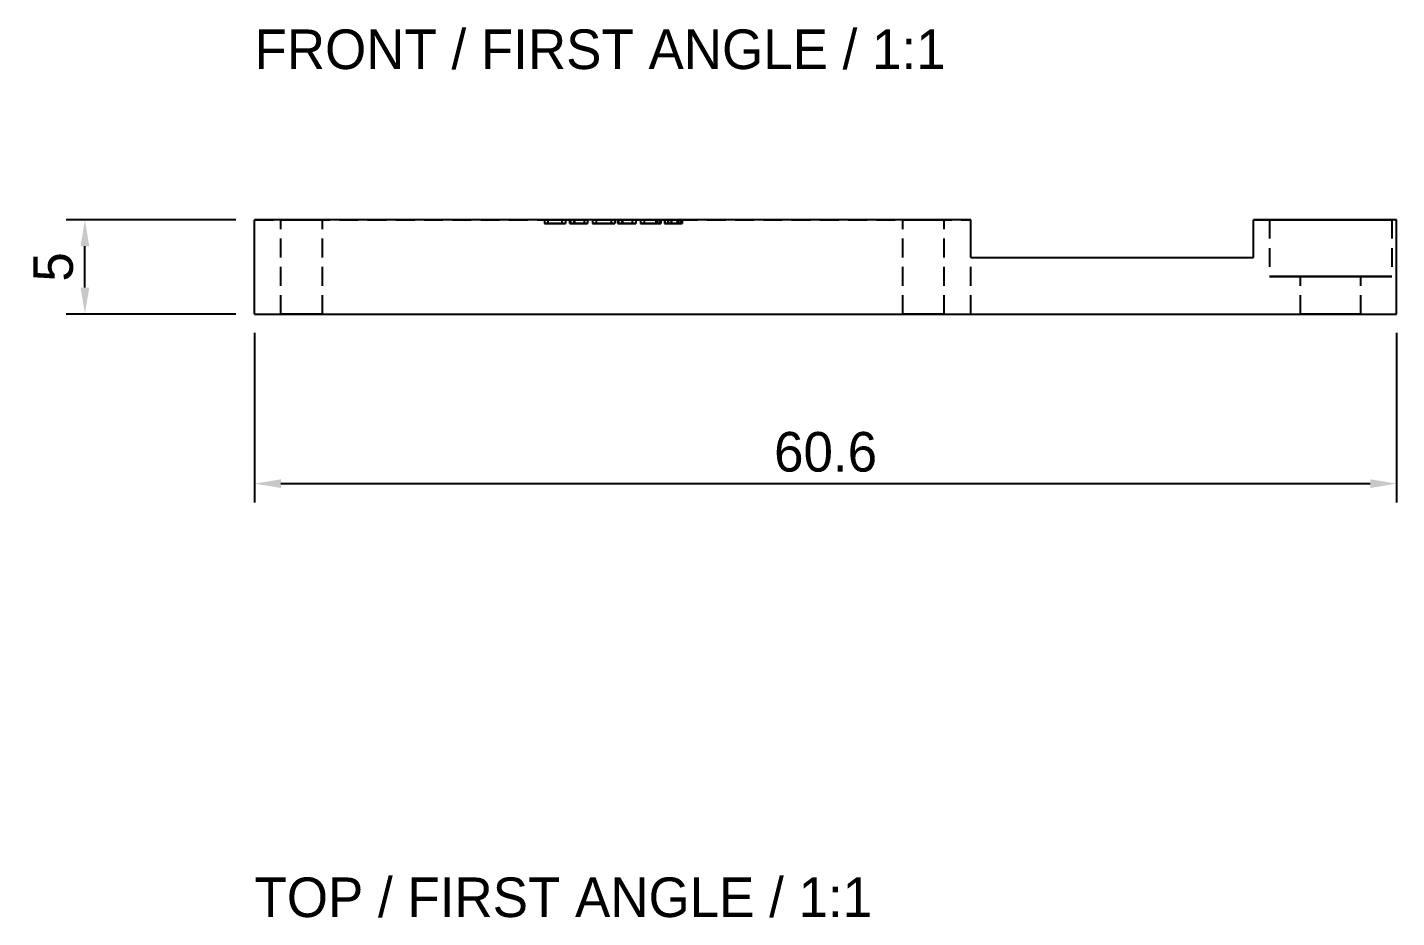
# Model space of a CAD drawing. Header units: millimetres. Extents: x -108 to 216, y -81 to 45.
# Drawn here: x -12.1 to 60.6, y -32 to 15.2 of the extents above; entities that cross this region are included whole.
import ezdxf

# ---------------------------------------------------------------- set-up
doc = ezdxf.new("R2010")
doc.units = ezdxf.units.MM
doc.linetypes.add('DASHED', pattern=[1.5, 1, -0.5])
for name, color, linetype in [('ANNOTATION', 7, 'Continuous'), ('DIMENSION', 3, 'Continuous'), ('HIDDEN', 8, 'DASHED'), ('VISIBLE', 7, 'Continuous')]:
    doc.layers.add(name, color=color, linetype=linetype)
doc.dimstyles.get("Standard").update_dxf_attribs({"dimtxt": 2.5, "dimasz": 2.5, "dimexe": 1.25, "dimexo": 0.625, "dimtad": 1, "dimcen": 2.5, "dimazin": 3, "dimtfac": 1, "dimtmove": 0, "dimatfit": 3})

msp = doc.modelspace()

# ---------------------------------------------------------------- linework, layer by layer
at = {"layer": 'HIDDEN'}
for points in [[(0, 0), (0, 5)], [(0, 5), (38, 5)], [(3.6, 5), (3.57242, 5), (3.49107, 5), (3.36001, 5), (3.18584, 5), (2.97727, 5), (2.74477, 5), (2.5, 5), (2.25523, 5), (2.02273, 5), (1.81416, 5), (1.63999, 5), (1.50893, 5), (1.42758, 5), (1.4, 5)], [(1.4, 5), (1.42758, 5), (1.50893, 5), (1.63999, 5), (1.81416, 5), (2.02273, 5), (2.25523, 5), (2.5, 5), (2.74477, 5), (2.97727, 5), (3.18584, 5), (3.36001, 5), (3.49107, 5), (3.57242, 5), (3.6, 5)], [(3.6, 5), (3.57242, 5), (3.49107, 5), (3.36001, 5), (3.18584, 5), (2.97727, 5), (2.74477, 5), (2.5, 5), (2.25523, 5), (2.02273, 5), (1.81416, 5), (1.63999, 5), (1.50893, 5), (1.42758, 5), (1.4, 5)], [(1.4, 5), (1.42758, 5), (1.50893, 5), (1.63999, 5), (1.81416, 5), (2.02273, 5), (2.25523, 5), (2.5, 5), (2.74477, 5), (2.97727, 5), (3.18584, 5), (3.36001, 5), (3.49107, 5), (3.57242, 5), (3.6, 5)], [(1.4, 0), (1.4, 5)], [(1.4, 0), (1.4, 5)], [(3.6, 0), (3.6, 5)], [(3.6, 0), (3.6, 5)], [(15.56982, 5), (15.38037, 5)], [(15.38037, 5), (15.56982, 5)], [(15.38037, 5), (15.38037, 4.8)], [(15.38037, 5), (15.38037, 4.8)], [(15.38037, 4.8), (15.56982, 4.8)], [(15.56982, 4.8), (15.38037, 4.8)], [(15.56982, 5), (16.31396, 5)], [(16.31396, 5), (15.56982, 5)], [(15.56982, 5), (15.56982, 4.8)], [(15.56982, 5), (15.56982, 4.8)], [(15.56982, 5), (15.56982, 4.8)], [(15.56982, 5), (15.56982, 4.8)], [(16.31396, 4.8), (15.56982, 4.8)], [(15.56982, 4.8), (16.31396, 4.8)], [(16.31396, 5), (16.50342, 5)], [(16.50342, 5), (16.31396, 5)], [(16.31396, 5), (16.31396, 4.8)], [(16.31396, 5), (16.31396, 4.8)], [(16.31396, 5), (16.31396, 4.8)], [(16.31396, 5), (16.31396, 4.8)], [(16.50342, 4.8), (16.31396, 4.8)], [(16.31396, 4.8), (16.50342, 4.8)], [(16.50342, 5), (16.50342, 4.8)], [(16.50342, 5), (16.50342, 4.8)], [(16.7251, 5), (16.72494, 5)], [(16.72494, 5), (16.72623, 5), (16.73011, 5), (16.73657, 5), (16.74561, 5)], [(16.72494, 4.8), (16.72494, 5)], [(16.7251, 4.8), (16.72494, 4.8)], [(16.72494, 4.8), (16.72623, 4.8), (16.73011, 4.8), (16.73657, 4.8), (16.74561, 4.8)], [(17.67139, 5), (16.7251, 5)], [(16.7251, 5), (16.7251, 4.8)], [(17.67139, 4.8), (16.7251, 4.8)], [(16.74561, 5), (16.76639, 5), (16.7926, 5), (16.82425, 5), (16.86133, 5)], [(16.74561, 4.8), (16.76639, 4.8), (16.7926, 4.8), (16.82425, 4.8), (16.86133, 4.8)], [(16.93896, 5), (16.7583, 5)], [(16.7583, 5), (16.76454, 5), (16.77399, 5), (16.78664, 5), (16.80249, 5), (16.82155, 5), (16.84381, 5), (16.86928, 5), (16.89795, 5)], [(16.7583, 5), (16.7583, 4.8)], [(16.7583, 4.8), (16.76454, 4.8), (16.77399, 4.8), (16.78664, 4.8), (16.80249, 4.8), (16.82155, 4.8), (16.84381, 4.8), (16.86928, 4.8), (16.89795, 4.8)], [(16.93896, 4.8), (16.7583, 4.8)], [(16.86133, 5), (16.88233, 5), (16.90555, 5), (16.93098, 5), (16.95862, 5), (16.98847, 5), (17.02054, 5), (17.05482, 5), (17.09131, 5)], [(16.86133, 4.8), (16.88233, 4.8), (16.90555, 4.8), (16.93098, 4.8), (16.95862, 4.8), (16.98847, 4.8), (17.02054, 4.8), (17.05482, 4.8), (17.09131, 4.8)], [(16.89795, 5), (16.92952, 5), (16.96368, 5), (17.00044, 5), (17.0398, 5), (17.08174, 5), (17.12628, 5), (17.17342, 5), (17.22314, 5)], [(16.89795, 4.8), (16.92952, 4.8), (16.96368, 4.8), (17.00044, 4.8), (17.0398, 4.8), (17.08174, 4.8), (17.12628, 4.8), (17.17342, 4.8), (17.22314, 4.8)], [(17.01611, 5), (16.99825, 5), (16.98273, 5), (16.96956, 5), (16.95874, 5), (16.95027, 5), (16.94415, 5), (16.94038, 5), (16.93896, 5)], [(16.93896, 5), (16.93896, 4.8)], [(17.01611, 4.8), (16.99825, 4.8), (16.98273, 4.8), (16.96956, 4.8), (16.95874, 4.8), (16.95027, 4.8), (16.94415, 4.8), (16.94038, 4.8), (16.93896, 4.8)], [(17.04346, 5), (17.00244, 5), (16.96924, 5)], [(16.96924, 5), (17.67139, 5)], [(16.96924, 5), (16.96924, 4.8)], [(17.04346, 4.8), (17.00244, 4.8), (16.96924, 4.8)], [(16.96924, 4.8), (17.67139, 4.8)], [(17.21924, 5), (17.15894, 5), (17.10498, 5), (17.05737, 5), (17.01611, 5)], [(17.21924, 4.8), (17.15894, 4.8), (17.10498, 4.8), (17.05737, 4.8), (17.01611, 4.8)], [(17.24658, 5), (17.2088, 5), (17.17456, 5), (17.14386, 5), (17.1167, 5), (17.09308, 5), (17.073, 5), (17.05646, 5), (17.04346, 5)], [(17.24658, 4.8), (17.2088, 4.8), (17.17456, 4.8), (17.14386, 4.8), (17.1167, 4.8), (17.09308, 4.8), (17.073, 4.8), (17.05646, 4.8), (17.04346, 4.8)], [(17.09131, 5), (17.14729, 5), (17.19855, 5), (17.24507, 5), (17.28687, 5), (17.32393, 5), (17.35626, 5), (17.38387, 5), (17.40674, 5)], [(17.09131, 4.8), (17.14729, 4.8), (17.19855, 4.8), (17.24507, 4.8), (17.28687, 4.8), (17.32393, 4.8), (17.35626, 4.8), (17.38387, 4.8), (17.40674, 4.8)], [(17.41406, 5), (17.37387, 5), (17.328, 5), (17.27646, 5), (17.21924, 5)], [(17.41406, 4.8), (17.37387, 4.8), (17.328, 4.8), (17.27646, 4.8), (17.21924, 4.8)], [(17.22314, 5), (17.27332, 5), (17.3208, 5), (17.3656, 5), (17.40771, 5), (17.44714, 5), (17.48389, 5), (17.51794, 5), (17.54932, 5)], [(17.22314, 4.8), (17.27332, 4.8), (17.3208, 4.8), (17.3656, 4.8), (17.40771, 4.8), (17.44714, 4.8), (17.48389, 4.8), (17.51794, 4.8), (17.54932, 4.8)], [(17.51758, 5), (17.49551, 5), (17.47006, 5), (17.44125, 5), (17.40906, 5), (17.3735, 5), (17.33456, 5), (17.29226, 5), (17.24658, 5)], [(17.51758, 4.8), (17.49551, 4.8), (17.47006, 4.8), (17.44125, 4.8), (17.40906, 4.8), (17.3735, 4.8), (17.33456, 4.8), (17.29226, 4.8), (17.24658, 4.8)], [(17.40674, 5), (17.42596, 5), (17.44263, 5), (17.45673, 5), (17.46826, 5), (17.47723, 5), (17.48364, 5), (17.48749, 5), (17.48877, 5)], [(17.40674, 4.8), (17.42596, 4.8), (17.44263, 4.8), (17.45673, 4.8), (17.46826, 4.8), (17.47723, 4.8), (17.48364, 4.8), (17.48749, 4.8), (17.48877, 4.8)], [(17.48877, 5), (17.4876, 5), (17.4841, 5), (17.47826, 5), (17.47009, 5), (17.45959, 5), (17.44675, 5), (17.43157, 5), (17.41406, 5)], [(17.48877, 4.8), (17.4876, 4.8), (17.4841, 4.8), (17.47826, 4.8), (17.47009, 4.8), (17.45959, 4.8), (17.44675, 4.8), (17.43157, 4.8), (17.41406, 4.8)], [(17.48877, 5), (17.48877, 4.8)], [(17.63428, 5), (17.6138, 5), (17.58752, 5), (17.55545, 5), (17.51758, 5)], [(17.63428, 4.8), (17.6138, 4.8), (17.58752, 4.8), (17.55545, 4.8), (17.51758, 4.8)], [(17.54932, 5), (17.57747, 5), (17.60187, 5), (17.62251, 5), (17.6394, 5), (17.65254, 5), (17.66193, 5), (17.66756, 5), (17.66943, 5)], [(17.54932, 4.8), (17.57747, 4.8), (17.60187, 4.8), (17.62251, 4.8), (17.6394, 4.8), (17.65254, 4.8), (17.66193, 4.8), (17.66756, 4.8), (17.66943, 4.8)], [(17.66943, 5), (17.66724, 5), (17.66064, 5), (17.64966, 5), (17.63428, 5)], [(17.66943, 4.8), (17.66724, 4.8), (17.66064, 4.8), (17.64966, 4.8), (17.63428, 4.8)], [(17.66943, 5), (17.66943, 4.8)], [(17.67139, 5), (17.67139, 4.8)], [(17.67139, 5), (17.67139, 4.8)], [(18.44775, 5), (17.93115, 5)], [(17.93115, 5), (18.42432, 5)], [(17.93115, 5), (17.93115, 4.8)], [(17.93115, 5), (17.93115, 4.8)], [(17.93115, 4.8), (18.42432, 4.8)], [(18.44775, 4.8), (17.93115, 4.8)], [(18.12061, 5), (18.12061, 4.8)], [(18.12061, 5), (18.12061, 4.8)], [(18.12061, 5), (18.42627, 5)], [(18.42139, 5), (18.12061, 5)], [(18.12061, 4.8), (18.42627, 4.8)], [(18.42139, 4.8), (18.12061, 4.8)], [(18.6665, 5), (18.64601, 5), (18.62262, 5), (18.59633, 5), (18.56714, 5), (18.53505, 5), (18.50006, 5), (18.46217, 5), (18.42139, 5)], [(18.6665, 4.8), (18.64601, 4.8), (18.62262, 4.8), (18.59633, 4.8), (18.56714, 4.8), (18.53505, 4.8), (18.50006, 4.8), (18.46217, 4.8), (18.42139, 4.8)], [(18.42432, 5), (18.46483, 5), (18.50287, 5), (18.53844, 5), (18.57153, 5), (18.60216, 5), (18.63031, 5), (18.65599, 5), (18.6792, 5)], [(18.42432, 4.8), (18.46483, 4.8), (18.50287, 4.8), (18.53844, 4.8), (18.57153, 4.8), (18.60216, 4.8), (18.63031, 4.8), (18.65599, 4.8), (18.6792, 4.8)], [(18.42627, 5), (18.49326, 5), (18.55261, 5), (18.60434, 5), (18.64844, 5)], [(18.42627, 4.8), (18.49326, 4.8), (18.55261, 4.8), (18.60434, 4.8), (18.64844, 4.8)], [(18.67773, 5), (18.62582, 5), (18.57019, 5), (18.51083, 5), (18.44775, 5)], [(18.67773, 4.8), (18.62582, 4.8), (18.57019, 4.8), (18.51083, 4.8), (18.44775, 4.8)], [(18.64844, 5), (18.68668, 5), (18.72083, 5), (18.75089, 5), (18.77686, 5)], [(18.64844, 4.8), (18.68668, 4.8), (18.72083, 4.8), (18.75089, 4.8), (18.77686, 4.8)], [(18.8457, 5), (18.80685, 5), (18.76404, 5), (18.71725, 5), (18.6665, 5)], [(18.8457, 4.8), (18.80685, 4.8), (18.76404, 4.8), (18.71725, 4.8), (18.6665, 4.8)], [(18.84863, 5), (18.8114, 5), (18.77051, 5), (18.72595, 5), (18.67773, 5)], [(18.84863, 4.8), (18.8114, 4.8), (18.77051, 4.8), (18.72595, 4.8), (18.67773, 4.8)], [(18.6792, 5), (18.73846, 5), (18.79321, 5), (18.84344, 5), (18.88916, 5)], [(18.6792, 4.8), (18.73846, 4.8), (18.79321, 4.8), (18.84344, 4.8), (18.88916, 4.8)], [(18.77686, 5), (18.80869, 5), (18.83679, 5), (18.86118, 5), (18.88184, 5)], [(18.77686, 4.8), (18.80869, 4.8), (18.83679, 4.8), (18.86118, 4.8), (18.88184, 4.8)], [(18.91943, 5), (18.91828, 5), (18.91483, 5), (18.90907, 5), (18.901, 5), (18.89063, 5), (18.87796, 5), (18.86298, 5), (18.8457, 5)], [(18.91943, 4.8), (18.91828, 4.8), (18.91483, 4.8), (18.90907, 4.8), (18.901, 4.8), (18.89063, 4.8), (18.87796, 4.8), (18.86298, 4.8), (18.8457, 4.8)], [(18.979, 5), (18.91663, 5), (18.84863, 5)], [(18.979, 4.8), (18.91663, 4.8), (18.84863, 4.8)], [(18.88184, 5), (18.89829, 5), (18.91003, 5), (18.91708, 5), (18.91943, 5)], [(18.88184, 4.8), (18.89829, 4.8), (18.91003, 4.8), (18.91708, 4.8), (18.91943, 4.8)], [(18.88916, 5), (18.94223, 5), (18.98816, 5), (19.02695, 5), (19.05859, 5)], [(18.88916, 4.8), (18.94223, 4.8), (18.98816, 4.8), (19.02695, 4.8), (19.05859, 4.8)], [(18.91943, 5), (18.91943, 4.8)], [(19.07666, 5), (19.05627, 5), (19.0332, 5), (19.00745, 5), (18.979, 5)], [(19.07666, 4.8), (19.05627, 4.8), (19.0332, 4.8), (19.00745, 4.8), (18.979, 4.8)], [(19.05859, 5), (19.08316, 5), (19.10071, 5), (19.11124, 5), (19.11475, 5)], [(19.05859, 4.8), (19.08316, 4.8), (19.10071, 4.8), (19.11124, 4.8), (19.11475, 4.8)], [(19.11475, 5), (19.11237, 5), (19.10522, 5), (19.09332, 5), (19.07666, 5)], [(19.11475, 4.8), (19.11237, 4.8), (19.10522, 4.8), (19.09332, 4.8), (19.07666, 4.8)], [(19.11475, 5), (19.11475, 4.8)], [(19.28174, 5), (19.28158, 5)], [(19.28158, 5), (19.28287, 5), (19.28675, 5), (19.29321, 5), (19.30225, 5)], [(19.28158, 4.8), (19.28158, 5)], [(19.28174, 4.8), (19.28158, 4.8)], [(19.28158, 4.8), (19.28287, 4.8), (19.28675, 4.8), (19.29321, 4.8), (19.30225, 4.8)], [(20.22803, 5), (19.28174, 5)], [(19.28174, 5), (19.28174, 4.8)], [(20.22803, 4.8), (19.28174, 4.8)], [(19.30225, 5), (19.32303, 5), (19.34924, 5), (19.38089, 5), (19.41797, 5)], [(19.30225, 4.8), (19.32303, 4.8), (19.34924, 4.8), (19.38089, 4.8), (19.41797, 4.8)], [(19.49561, 5), (19.31494, 5)], [(19.31494, 5), (19.32118, 5), (19.33063, 5), (19.34328, 5), (19.35913, 5), (19.37819, 5), (19.40045, 5), (19.42592, 5), (19.45459, 5)], [(19.31494, 5), (19.31494, 4.8)], [(19.31494, 4.8), (19.32118, 4.8), (19.33063, 4.8), (19.34328, 4.8), (19.35913, 4.8), (19.37819, 4.8), (19.40045, 4.8), (19.42592, 4.8), (19.45459, 4.8)], [(19.49561, 4.8), (19.31494, 4.8)], [(19.41797, 5), (19.43897, 5), (19.46219, 5), (19.48762, 5), (19.51526, 5), (19.54511, 5), (19.57718, 5), (19.61146, 5), (19.64795, 5)], [(19.41797, 4.8), (19.43897, 4.8), (19.46219, 4.8), (19.48762, 4.8), (19.51526, 4.8), (19.54511, 4.8), (19.57718, 4.8), (19.61146, 4.8), (19.64795, 4.8)], [(19.45459, 5), (19.48616, 5), (19.52032, 5), (19.55708, 5), (19.59644, 5), (19.63838, 5), (19.68292, 5), (19.73006, 5), (19.77979, 5)], [(19.45459, 4.8), (19.48616, 4.8), (19.52032, 4.8), (19.55708, 4.8), (19.59644, 4.8), (19.63838, 4.8), (19.68292, 4.8), (19.73006, 4.8), (19.77979, 4.8)], [(19.57275, 5), (19.55489, 5), (19.53937, 5), (19.5262, 5), (19.51538, 5), (19.50691, 5), (19.50079, 5), (19.49702, 5), (19.49561, 5)], [(19.49561, 5), (19.49561, 4.8)], [(19.57275, 4.8), (19.55489, 4.8), (19.53937, 4.8), (19.5262, 4.8), (19.51538, 4.8), (19.50691, 4.8), (19.50079, 4.8), (19.49702, 4.8), (19.49561, 4.8)], [(19.6001, 5), (19.55908, 5), (19.52588, 5)], [(19.52588, 5), (20.22803, 5)], [(19.52588, 5), (19.52588, 4.8)], [(19.6001, 4.8), (19.55908, 4.8), (19.52588, 4.8)], [(19.52588, 4.8), (20.22803, 4.8)], [(19.77588, 5), (19.71558, 5), (19.66162, 5), (19.61401, 5), (19.57275, 5)], [(19.77588, 4.8), (19.71558, 4.8), (19.66162, 4.8), (19.61401, 4.8), (19.57275, 4.8)], [(19.80322, 5), (19.76544, 5), (19.7312, 5), (19.7005, 5), (19.67334, 5), (19.64972, 5), (19.62964, 5), (19.6131, 5), (19.6001, 5)], [(19.80322, 4.8), (19.76544, 4.8), (19.7312, 4.8), (19.7005, 4.8), (19.67334, 4.8), (19.64972, 4.8), (19.62964, 4.8), (19.6131, 4.8), (19.6001, 4.8)], [(19.64795, 5), (19.70393, 5), (19.75519, 5), (19.80171, 5), (19.84351, 5), (19.88057, 5), (19.9129, 5), (19.94051, 5), (19.96338, 5)], [(19.64795, 4.8), (19.70393, 4.8), (19.75519, 4.8), (19.80171, 4.8), (19.84351, 4.8), (19.88057, 4.8), (19.9129, 4.8), (19.94051, 4.8), (19.96338, 4.8)], [(19.9707, 5), (19.93051, 5), (19.88464, 5), (19.8331, 5), (19.77588, 5)], [(19.9707, 4.8), (19.93051, 4.8), (19.88464, 4.8), (19.8331, 4.8), (19.77588, 4.8)], [(19.77979, 5), (19.82996, 5), (19.87744, 5), (19.92224, 5), (19.96436, 5), (20.00378, 5), (20.04053, 5), (20.07459, 5), (20.10596, 5)], [(19.77979, 4.8), (19.82996, 4.8), (19.87744, 4.8), (19.92224, 4.8), (19.96436, 4.8), (20.00378, 4.8), (20.04053, 4.8), (20.07459, 4.8), (20.10596, 4.8)], [(20.07422, 5), (20.05215, 5), (20.0267, 5), (19.99789, 5), (19.9657, 5), (19.93014, 5), (19.8912, 5), (19.8489, 5), (19.80322, 5)], [(20.07422, 4.8), (20.05215, 4.8), (20.0267, 4.8), (19.99789, 4.8), (19.9657, 4.8), (19.93014, 4.8), (19.8912, 4.8), (19.8489, 4.8), (19.80322, 4.8)], [(19.96338, 5), (19.98261, 5), (19.99927, 5), (20.01337, 5), (20.0249, 5), (20.03387, 5), (20.04028, 5), (20.04413, 5), (20.04541, 5)], [(19.96338, 4.8), (19.98261, 4.8), (19.99927, 4.8), (20.01337, 4.8), (20.0249, 4.8), (20.03387, 4.8), (20.04028, 4.8), (20.04413, 4.8), (20.04541, 4.8)], [(20.04541, 5), (20.04424, 5), (20.04074, 5), (20.0349, 5), (20.02673, 5), (20.01623, 5), (20.00339, 5), (19.98821, 5), (19.9707, 5)], [(20.04541, 4.8), (20.04424, 4.8), (20.04074, 4.8), (20.0349, 4.8), (20.02673, 4.8), (20.01623, 4.8), (20.00339, 4.8), (19.98821, 4.8), (19.9707, 4.8)], [(20.04541, 5), (20.04541, 4.8)], [(20.19092, 5), (20.17044, 5), (20.14417, 5), (20.11209, 5), (20.07422, 5)], [(20.19092, 4.8), (20.17044, 4.8), (20.14417, 4.8), (20.11209, 4.8), (20.07422, 4.8)], [(20.10596, 5), (20.13411, 5), (20.15851, 5), (20.17915, 5), (20.19605, 5), (20.20918, 5), (20.21857, 5), (20.2242, 5), (20.22607, 5)], [(20.10596, 4.8), (20.13411, 4.8), (20.15851, 4.8), (20.17915, 4.8), (20.19605, 4.8), (20.20918, 4.8), (20.21857, 4.8), (20.2242, 4.8), (20.22607, 4.8)], [(20.22607, 5), (20.22388, 5), (20.21729, 5), (20.2063, 5), (20.19092, 5)], [(20.22607, 4.8), (20.22388, 4.8), (20.21729, 4.8), (20.2063, 4.8), (20.19092, 4.8)], [(20.22607, 5), (20.22607, 4.8)], [(20.22803, 5), (20.22803, 4.8)], [(20.22803, 5), (20.22803, 4.8)], [(21.02588, 5), (20.47998, 5)], [(20.47998, 5), (21.01709, 5)], [(20.47998, 5), (20.47998, 4.8)], [(20.47998, 5), (20.47998, 4.8)], [(20.47998, 4.8), (21.01709, 4.8)], [(21.02588, 4.8), (20.47998, 4.8)], [(20.66943, 5), (20.66943, 4.8)], [(20.66943, 5), (20.66943, 4.8)], [(20.66943, 5), (20.979, 5)], [(20.95557, 5), (20.66943, 5)], [(20.66943, 5), (20.66943, 4.8)], [(20.66943, 5), (20.66943, 4.8)], [(20.66943, 5), (21.02588, 5)], [(21.00049, 5), (20.66943, 5)], [(20.66943, 4.8), (20.979, 4.8)], [(20.95557, 4.8), (20.66943, 4.8)], [(20.66943, 4.8), (21.02588, 4.8)], [(21.00049, 4.8), (20.66943, 4.8)], [(21.17334, 5), (21.15605, 5), (21.13593, 5), (21.11296, 5), (21.08716, 5), (21.05852, 5), (21.02704, 5), (20.99272, 5), (20.95557, 5)], [(21.17334, 4.8), (21.15605, 4.8), (21.13593, 4.8), (21.11296, 4.8), (21.08716, 4.8), (21.05852, 4.8), (21.02704, 4.8), (20.99272, 4.8), (20.95557, 4.8)], [(20.979, 5), (21.00938, 5), (21.03754, 5), (21.06346, 5), (21.08716, 5), (21.10863, 5), (21.12787, 5), (21.14488, 5), (21.15967, 5)], [(20.979, 4.8), (21.00938, 4.8), (21.03754, 4.8), (21.06346, 4.8), (21.08716, 4.8), (21.10863, 4.8), (21.12787, 4.8), (21.14488, 4.8), (21.15967, 4.8)], [(21.20996, 5), (21.16959, 5), (21.12122, 5), (21.06485, 5), (21.00049, 5)], [(21.20996, 4.8), (21.16959, 4.8), (21.12122, 4.8), (21.06485, 4.8), (21.00049, 4.8)], [(21.01709, 5), (21.05709, 5), (21.09506, 5), (21.131, 5), (21.16492, 5), (21.1968, 5), (21.22665, 5), (21.25448, 5), (21.28027, 5)], [(21.01709, 4.8), (21.05709, 4.8), (21.09506, 4.8), (21.131, 4.8), (21.16492, 4.8), (21.1968, 4.8), (21.22665, 4.8), (21.25448, 4.8), (21.28027, 4.8)], [(21.25684, 5), (21.20706, 5), (21.15198, 5), (21.09158, 5), (21.02588, 5)], [(21.02588, 5), (21.06836, 5), (21.104, 5), (21.13281, 5), (21.15479, 5)], [(21.25684, 4.8), (21.20706, 4.8), (21.15198, 4.8), (21.09158, 4.8), (21.02588, 4.8)], [(21.02588, 4.8), (21.06836, 4.8), (21.104, 4.8), (21.13281, 4.8), (21.15479, 4.8)], [(21.15479, 5), (21.18616, 5), (21.21484, 5), (21.24084, 5), (21.26416, 5)], [(21.15479, 4.8), (21.18616, 4.8), (21.21484, 4.8), (21.24084, 4.8), (21.26416, 4.8)], [(21.15967, 5), (21.19357, 5), (21.22302, 5), (21.24802, 5), (21.26855, 5)], [(21.15967, 4.8), (21.19357, 4.8), (21.22302, 4.8), (21.24802, 4.8), (21.26855, 4.8)], [(21.271, 5), (21.25208, 5), (21.22949, 5), (21.20325, 5), (21.17334, 5)], [(21.271, 4.8), (21.25208, 4.8), (21.22949, 4.8), (21.20325, 4.8), (21.17334, 4.8)], [(21.32373, 5), (21.30124, 5), (21.27478, 5), (21.24435, 5), (21.20996, 5)], [(21.32373, 4.8), (21.30124, 4.8), (21.27478, 4.8), (21.24435, 4.8), (21.20996, 4.8)], [(21.41357, 5), (21.38034, 5), (21.34314, 5), (21.30197, 5), (21.25684, 5)], [(21.41357, 4.8), (21.38034, 4.8), (21.34314, 4.8), (21.30197, 4.8), (21.25684, 4.8)], [(21.26416, 5), (21.3042, 5), (21.33643, 5)], [(21.26416, 4.8), (21.3042, 4.8), (21.33643, 4.8)], [(21.26855, 5), (21.28458, 5), (21.29602, 5), (21.30289, 5), (21.30518, 5)], [(21.26855, 4.8), (21.28458, 4.8), (21.29602, 4.8), (21.30289, 4.8), (21.30518, 4.8)], [(21.30518, 5), (21.30304, 5), (21.29663, 5), (21.28595, 5), (21.271, 5)], [(21.30518, 4.8), (21.30304, 4.8), (21.29663, 4.8), (21.28595, 4.8), (21.271, 4.8)], [(21.28027, 5), (21.32715, 5), (21.36865, 5), (21.40479, 5), (21.43555, 5)], [(21.28027, 4.8), (21.32715, 4.8), (21.36865, 4.8), (21.40479, 4.8), (21.43555, 4.8)], [(21.44189, 5), (21.41382, 5), (21.37939, 5), (21.33862, 5), (21.2915, 5)], [(21.2915, 5), (21.35269, 5), (21.40637, 5), (21.45255, 5), (21.49121, 5)], [(21.2915, 5), (21.2915, 4.8)], [(21.2915, 4.8), (21.35269, 4.8), (21.40637, 4.8), (21.45255, 4.8), (21.49121, 4.8)], [(21.44189, 4.8), (21.41382, 4.8), (21.37939, 4.8), (21.33862, 4.8), (21.2915, 4.8)], [(21.30518, 5), (21.30518, 4.8)], [(21.36475, 5), (21.36218, 5), (21.35449, 5), (21.34167, 5), (21.32373, 5)], [(21.36475, 4.8), (21.36218, 4.8), (21.35449, 4.8), (21.34167, 4.8), (21.32373, 4.8)], [(21.33643, 5), (21.34882, 5), (21.35767, 5), (21.36298, 5), (21.36475, 5)], [(21.33643, 4.8), (21.34882, 4.8), (21.35767, 4.8), (21.36298, 4.8), (21.36475, 4.8)], [(21.36475, 5), (21.36475, 4.8)], [(21.51855, 5), (21.49606, 5), (21.47107, 5), (21.44357, 5), (21.41357, 5)], [(21.51855, 4.8), (21.49606, 4.8), (21.47107, 4.8), (21.44357, 4.8), (21.41357, 4.8)], [(21.43555, 5), (21.46011, 5), (21.47766, 5), (21.48819, 5), (21.4917, 5)], [(21.43555, 4.8), (21.46011, 4.8), (21.47766, 4.8), (21.48819, 4.8), (21.4917, 4.8)], [(21.4917, 5), (21.48859, 5), (21.47925, 5), (21.46368, 5), (21.44189, 5)], [(21.4917, 4.8), (21.48859, 4.8), (21.47925, 4.8), (21.46368, 4.8), (21.44189, 4.8)], [(21.49121, 5), (21.50758, 5), (21.52176, 5), (21.53376, 5), (21.54358, 5), (21.55122, 5), (21.55667, 5), (21.55994, 5), (21.56104, 5)], [(21.49121, 4.8), (21.50758, 4.8), (21.52176, 4.8), (21.53376, 4.8), (21.54358, 4.8), (21.55122, 4.8), (21.55667, 4.8), (21.55994, 4.8), (21.56104, 4.8)], [(21.4917, 5), (21.4917, 4.8)], [(21.56104, 5), (21.55838, 5), (21.55042, 5), (21.53714, 5), (21.51855, 5)], [(21.56104, 4.8), (21.55838, 4.8), (21.55042, 4.8), (21.53714, 4.8), (21.51855, 4.8)], [(21.56104, 5), (21.56104, 4.8)], [(21.89355, 5), (21.8641, 5), (21.83798, 5), (21.81521, 5), (21.79578, 5), (21.77969, 5), (21.76694, 5), (21.75753, 5), (21.75146, 5)], [(21.75146, 5), (21.92725, 5)], [(21.75146, 5), (21.75146, 4.8)], [(21.89355, 4.8), (21.8641, 4.8), (21.83798, 4.8), (21.81521, 4.8), (21.79578, 4.8), (21.77969, 4.8), (21.76694, 4.8), (21.75753, 4.8), (21.75146, 4.8)], [(21.75146, 4.8), (21.92725, 4.8)], [(21.94482, 5), (21.76904, 5)], [(21.76904, 5), (21.77838, 5), (21.79028, 5), (21.80475, 5), (21.82178, 5), (21.84137, 5), (21.86353, 5), (21.88824, 5), (21.91553, 5)], [(21.76904, 5), (21.76904, 4.8)], [(21.76904, 4.8), (21.77838, 4.8), (21.79028, 4.8), (21.80475, 4.8), (21.82178, 4.8), (21.84137, 4.8), (21.86353, 4.8), (21.88824, 4.8), (21.91553, 4.8)], [(21.94482, 4.8), (21.76904, 4.8)], [(22.20654, 5), (22.1163, 5), (22.03406, 5), (21.95981, 5), (21.89355, 5)], [(22.20654, 4.8), (22.1163, 4.8), (22.03406, 4.8), (21.95981, 4.8), (21.89355, 4.8)], [(21.91553, 5), (21.97614, 5), (22.0437, 5), (22.11823, 5), (22.19971, 5)], [(21.91553, 4.8), (21.97614, 4.8), (22.0437, 4.8), (22.11823, 4.8), (22.19971, 4.8)], [(21.92725, 5), (21.94504, 5), (21.96814, 5), (21.99655, 5), (22.03027, 5)], [(21.92725, 5), (21.92725, 4.8)], [(21.92725, 4.8), (21.94504, 4.8), (21.96814, 4.8), (21.99655, 4.8), (22.03027, 4.8)], [(22.03271, 5), (22.00159, 5), (21.97656, 5), (21.95764, 5), (21.94482, 5)], [(21.94482, 5), (21.94482, 4.8)], [(22.03271, 4.8), (22.00159, 4.8), (21.97656, 4.8), (21.95764, 4.8), (21.94482, 4.8)], [(22.03027, 5), (22.06863, 5), (22.11096, 5), (22.15726, 5), (22.20752, 5)], [(22.03027, 4.8), (22.06863, 4.8), (22.11096, 4.8), (22.15726, 4.8), (22.20752, 4.8)], [(22.20361, 5), (22.15448, 5), (22.10962, 5), (22.06903, 5), (22.03271, 5)], [(22.20361, 4.8), (22.15448, 4.8), (22.10962, 4.8), (22.06903, 4.8), (22.03271, 4.8)], [(22.22217, 5), (22.19574, 5), (22.16626, 5), (22.13373, 5), (22.09814, 5)], [(22.09814, 5), (22.11768, 5)], [(22.09814, 5), (22.09814, 4.8)], [(22.09814, 4.8), (22.11768, 4.8)], [(22.22217, 4.8), (22.19574, 4.8), (22.16626, 4.8), (22.13373, 4.8), (22.09814, 4.8)], [(22.11768, 5), (22.13355, 5), (22.146, 5)], [(22.11768, 5), (22.11768, 4.8)], [(22.11768, 4.8), (22.13355, 4.8), (22.146, 4.8)], [(22.146, 5), (22.20074, 5), (22.25269, 5), (22.30182, 5), (22.34814, 5)], [(22.146, 4.8), (22.20074, 4.8), (22.25269, 4.8), (22.30182, 4.8), (22.34814, 4.8)], [(22.19971, 5), (22.25714, 5), (22.31226, 5), (22.36505, 5), (22.41553, 5)], [(22.19971, 4.8), (22.25714, 4.8), (22.31226, 4.8), (22.36505, 4.8), (22.41553, 4.8)], [(22.37256, 5), (22.33746, 5), (22.29761, 5), (22.25299, 5), (22.20361, 5)], [(22.37256, 4.8), (22.33746, 4.8), (22.29761, 4.8), (22.25299, 4.8), (22.20361, 4.8)], [(22.55225, 5), (22.51694, 5), (22.47937, 5), (22.43954, 5), (22.39746, 5), (22.35312, 5), (22.30652, 5), (22.25766, 5), (22.20654, 5)], [(22.55225, 4.8), (22.51694, 4.8), (22.47937, 4.8), (22.43954, 4.8), (22.39746, 4.8), (22.35312, 4.8), (22.30652, 4.8), (22.25766, 4.8), (22.20654, 4.8)], [(22.20752, 5), (22.26712, 5), (22.3219, 5), (22.37186, 5), (22.41699, 5)], [(22.20752, 4.8), (22.26712, 4.8), (22.3219, 4.8), (22.37186, 4.8), (22.41699, 4.8)], [(22.42334, 5), (22.3811, 5), (22.3335, 5), (22.28052, 5), (22.22217, 5)], [(22.42334, 4.8), (22.3811, 4.8), (22.3335, 4.8), (22.28052, 4.8), (22.22217, 4.8)], [(22.34814, 5), (22.3692, 5), (22.38745, 5), (22.40289, 5), (22.41553, 5), (22.42535, 5), (22.43237, 5), (22.43658, 5), (22.43799, 5)], [(22.34814, 4.8), (22.3692, 4.8), (22.38745, 4.8), (22.40289, 4.8), (22.41553, 4.8), (22.42535, 4.8), (22.43237, 4.8), (22.43658, 4.8), (22.43799, 4.8)], [(22.43799, 5), (22.43697, 5), (22.4339, 5), (22.42879, 5), (22.42163, 5), (22.41243, 5), (22.40118, 5), (22.38789, 5), (22.37256, 5)], [(22.43799, 4.8), (22.43697, 4.8), (22.4339, 4.8), (22.42879, 4.8), (22.42163, 4.8), (22.41243, 4.8), (22.40118, 4.8), (22.38789, 4.8), (22.37256, 4.8)], [(22.41553, 5), (22.46194, 5), (22.50256, 5), (22.53738, 5), (22.56641, 5)], [(22.41553, 4.8), (22.46194, 4.8), (22.50256, 4.8), (22.53738, 4.8), (22.56641, 4.8)], [(22.41699, 5), (22.43702, 5), (22.45438, 5), (22.46906, 5), (22.48108, 5), (22.49043, 5), (22.4971, 5), (22.50111, 5), (22.50244, 5)], [(22.41699, 4.8), (22.43702, 4.8), (22.45438, 4.8), (22.46906, 4.8), (22.48108, 4.8), (22.49043, 4.8), (22.4971, 4.8), (22.50111, 4.8), (22.50244, 4.8)], [(22.56885, 5), (22.54095, 5), (22.50708, 5), (22.46722, 5), (22.42139, 5)], [(22.42139, 5), (22.48132, 5), (22.53418, 5), (22.57996, 5), (22.61865, 5)], [(22.42139, 5), (22.42139, 4.8)], [(22.42139, 4.8), (22.48132, 4.8), (22.53418, 4.8), (22.57996, 4.8), (22.61865, 4.8)], [(22.56885, 4.8), (22.54095, 4.8), (22.50708, 4.8), (22.46722, 4.8), (22.42139, 4.8)], [(22.50244, 5), (22.50121, 5), (22.4975, 5), (22.49132, 5), (22.48267, 5), (22.47154, 5), (22.45795, 5), (22.44188, 5), (22.42334, 5)], [(22.50244, 4.8), (22.50121, 4.8), (22.4975, 4.8), (22.49132, 4.8), (22.48267, 4.8), (22.47154, 4.8), (22.45795, 4.8), (22.44188, 4.8), (22.42334, 4.8)], [(22.43799, 5), (22.43799, 4.8)], [(22.50244, 5), (22.50244, 4.8)], [(22.68896, 5), (22.68683, 5), (22.68042, 5), (22.66974, 5), (22.65479, 5), (22.63556, 5), (22.61206, 5), (22.58429, 5), (22.55225, 5)], [(22.68896, 4.8), (22.68683, 4.8), (22.68042, 4.8), (22.66974, 4.8), (22.65479, 4.8), (22.63556, 4.8), (22.61206, 4.8), (22.58429, 4.8), (22.55225, 4.8)], [(22.56641, 5), (22.58926, 5), (22.60559, 5), (22.61539, 5), (22.61865, 5)], [(22.56641, 4.8), (22.58926, 4.8), (22.60559, 4.8), (22.61539, 4.8), (22.61865, 4.8)], [(22.61865, 5), (22.61554, 5), (22.6062, 5), (22.59064, 5), (22.56885, 5)], [(22.61865, 4.8), (22.61554, 4.8), (22.6062, 4.8), (22.59064, 4.8), (22.56885, 4.8)], [(22.61865, 5), (22.63513, 5), (22.64941, 5), (22.6615, 5), (22.67139, 5), (22.67908, 5), (22.68457, 5), (22.68787, 5), (22.68896, 5)], [(22.61865, 5), (22.61865, 4.8)], [(22.61865, 4.8), (22.63513, 4.8), (22.64941, 4.8), (22.6615, 4.8), (22.67139, 4.8), (22.67908, 4.8), (22.68457, 4.8), (22.68787, 4.8), (22.68896, 4.8)], [(22.68896, 5), (22.68896, 4.8)], [(36.6, 5), (36.57242, 5), (36.49107, 5), (36.36001, 5), (36.18584, 5), (35.97727, 5), (35.74477, 5), (35.5, 5), (35.25523, 5), (35.02273, 5), (34.81416, 5), (34.63999, 5), (34.50893, 5), (34.42758, 5), (34.4, 5)], [(34.4, 5), (34.42758, 5), (34.50893, 5), (34.63999, 5), (34.81416, 5), (35.02273, 5), (35.25523, 5), (35.5, 5), (35.74477, 5), (35.97727, 5), (36.18584, 5), (36.36001, 5), (36.49107, 5), (36.57242, 5), (36.6, 5)], [(36.6, 5), (36.57242, 5), (36.49107, 5), (36.36001, 5), (36.18584, 5), (35.97727, 5), (35.74477, 5), (35.5, 5), (35.25523, 5), (35.02273, 5), (34.81416, 5), (34.63999, 5), (34.50893, 5), (34.42758, 5), (34.4, 5)], [(34.4, 5), (34.42758, 5), (34.50893, 5), (34.63999, 5), (34.81416, 5), (35.02273, 5), (35.25523, 5), (35.5, 5), (35.74477, 5), (35.97727, 5), (36.18584, 5), (36.36001, 5), (36.49107, 5), (36.57242, 5), (36.6, 5)], [(34.4, 0), (34.4, 5)], [(34.4, 0), (34.4, 5)], [(36.6, 0), (36.6, 5)], [(36.6, 0), (36.6, 5)], [(38, 0), (38, 5)], [(53, 5), (60.6, 5)], [(53, 3), (53, 5)], [(53.85, 5), (53.93148, 5), (54.17185, 5), (54.55905, 5), (55.07366, 5), (55.68988, 5), (56.37681, 5), (57.1, 5), (57.82319, 5), (58.51012, 5), (59.12634, 5), (59.64095, 5), (60.02815, 5), (60.26852, 5), (60.35, 5)], [(60.35, 5), (60.26852, 5), (60.02815, 5), (59.64095, 5), (59.12634, 5), (58.51012, 5), (57.82319, 5), (57.1, 5), (56.37681, 5), (55.68988, 5), (55.07366, 5), (54.55905, 5), (54.17185, 5), (53.93148, 5), (53.85, 5)], [(53.85, 5), (53.93148, 5), (54.17185, 5), (54.55905, 5), (55.07366, 5), (55.68988, 5), (56.37681, 5), (57.1, 5), (57.82319, 5), (58.51012, 5), (59.12634, 5), (59.64095, 5), (60.02815, 5), (60.26852, 5), (60.35, 5)], [(60.35, 5), (60.26852, 5), (60.02815, 5), (59.64095, 5), (59.12634, 5), (58.51012, 5), (57.82319, 5), (57.1, 5), (56.37681, 5), (55.68988, 5), (55.07366, 5), (54.55905, 5), (54.17185, 5), (53.93148, 5), (53.85, 5)], [(53.85, 5), (53.85, 2)], [(53.85, 5), (53.85, 2)], [(60.35, 5), (60.35, 2)], [(60.35, 5), (60.35, 2)], [(60.6, 0), (60.6, 5)], [(38, 3), (53, 3)], [(38, 0), (38, 3)], [(53.85, 2), (53.93148, 2), (54.17185, 2), (54.55905, 2), (55.07366, 2), (55.68988, 2), (56.37681, 2), (57.1, 2), (57.82319, 2), (58.51012, 2), (59.12634, 2), (59.64095, 2), (60.02815, 2), (60.26852, 2), (60.35, 2)], [(60.35, 2), (60.26852, 2), (60.02815, 2), (59.64095, 2), (59.12634, 2), (58.51012, 2), (57.82319, 2), (57.1, 2), (56.37681, 2), (55.68988, 2), (55.07366, 2), (54.55905, 2), (54.17185, 2), (53.93148, 2), (53.85, 2)], [(53.85, 2), (53.93148, 2), (54.17185, 2), (54.55905, 2), (55.07366, 2), (55.68988, 2), (56.37681, 2), (57.1, 2), (57.82319, 2), (58.51012, 2), (59.12634, 2), (59.64095, 2), (60.02815, 2), (60.26852, 2), (60.35, 2)], [(60.35, 2), (60.26852, 2), (60.02815, 2), (59.64095, 2), (59.12634, 2), (58.51012, 2), (57.82319, 2), (57.1, 2), (56.37681, 2), (55.68988, 2), (55.07366, 2), (54.55905, 2), (54.17185, 2), (53.93148, 2), (53.85, 2)], [(58.7, 2), (58.65988, 2), (58.54155, 2), (58.35093, 2), (58.09758, 2), (57.79421, 2), (57.45603, 2), (57.1, 2), (56.74397, 2), (56.40579, 2), (56.10242, 2), (55.84907, 2), (55.65845, 2), (55.54012, 2), (55.5, 2)], [(55.5, 2), (55.54012, 2), (55.65845, 2), (55.84907, 2), (56.10242, 2), (56.40579, 2), (56.74397, 2), (57.1, 2), (57.45603, 2), (57.79421, 2), (58.09758, 2), (58.35093, 2), (58.54155, 2), (58.65988, 2), (58.7, 2)], [(58.7, 2), (58.65988, 2), (58.54155, 2), (58.35093, 2), (58.09758, 2), (57.79421, 2), (57.45603, 2), (57.1, 2), (56.74397, 2), (56.40579, 2), (56.10242, 2), (55.84907, 2), (55.65845, 2), (55.54012, 2), (55.5, 2)], [(55.5, 2), (55.54012, 2), (55.65845, 2), (55.84907, 2), (56.10242, 2), (56.40579, 2), (56.74397, 2), (57.1, 2), (57.45603, 2), (57.79421, 2), (58.09758, 2), (58.35093, 2), (58.54155, 2), (58.65988, 2), (58.7, 2)], [(55.5, 0), (55.5, 2)], [(55.5, 0), (55.5, 2)], [(58.7, 0), (58.7, 2)], [(58.7, 0), (58.7, 2)], [(0, 0), (38, 0)], [(3.6, 0), (3.57242, 0), (3.49107, 0), (3.36001, 0), (3.18584, 0), (2.97727, 0), (2.74477, 0), (2.5, 0), (2.25523, 0), (2.02273, 0), (1.81416, 0), (1.63999, 0), (1.50893, 0), (1.42758, 0), (1.4, 0)], [(1.4, 0), (1.42758, 0), (1.50893, 0), (1.63999, 0), (1.81416, 0), (2.02273, 0), (2.25523, 0), (2.5, 0), (2.74477, 0), (2.97727, 0), (3.18584, 0), (3.36001, 0), (3.49107, 0), (3.57242, 0), (3.6, 0)], [(3.6, 0), (3.57242, 0), (3.49107, 0), (3.36001, 0), (3.18584, 0), (2.97727, 0), (2.74477, 0), (2.5, 0), (2.25523, 0), (2.02273, 0), (1.81416, 0), (1.63999, 0), (1.50893, 0), (1.42758, 0), (1.4, 0)], [(1.4, 0), (1.42758, 0), (1.50893, 0), (1.63999, 0), (1.81416, 0), (2.02273, 0), (2.25523, 0), (2.5, 0), (2.74477, 0), (2.97727, 0), (3.18584, 0), (3.36001, 0), (3.49107, 0), (3.57242, 0), (3.6, 0)], [(36.6, 0), (36.57242, 0), (36.49107, 0), (36.36001, 0), (36.18584, 0), (35.97727, 0), (35.74477, 0), (35.5, 0), (35.25523, 0), (35.02273, 0), (34.81416, 0), (34.63999, 0), (34.50893, 0), (34.42758, 0), (34.4, 0)], [(34.4, 0), (34.42758, 0), (34.50893, 0), (34.63999, 0), (34.81416, 0), (35.02273, 0), (35.25523, 0), (35.5, 0), (35.74477, 0), (35.97727, 0), (36.18584, 0), (36.36001, 0), (36.49107, 0), (36.57242, 0), (36.6, 0)], [(36.6, 0), (36.57242, 0), (36.49107, 0), (36.36001, 0), (36.18584, 0), (35.97727, 0), (35.74477, 0), (35.5, 0), (35.25523, 0), (35.02273, 0), (34.81416, 0), (34.63999, 0), (34.50893, 0), (34.42758, 0), (34.4, 0)], [(34.4, 0), (34.42758, 0), (34.50893, 0), (34.63999, 0), (34.81416, 0), (35.02273, 0), (35.25523, 0), (35.5, 0), (35.74477, 0), (35.97727, 0), (36.18584, 0), (36.36001, 0), (36.49107, 0), (36.57242, 0), (36.6, 0)], [(38, 0), (60.6, 0)], [(58.7, 0), (58.65988, 0), (58.54155, 0), (58.35093, 0), (58.09758, 0), (57.79421, 0), (57.45603, 0), (57.1, 0), (56.74397, 0), (56.40579, 0), (56.10242, 0), (55.84907, 0), (55.65845, 0), (55.54012, 0), (55.5, 0)], [(55.5, 0), (55.54012, 0), (55.65845, 0), (55.84907, 0), (56.10242, 0), (56.40579, 0), (56.74397, 0), (57.1, 0), (57.45603, 0), (57.79421, 0), (58.09758, 0), (58.35093, 0), (58.54155, 0), (58.65988, 0), (58.7, 0)], [(58.7, 0), (58.65988, 0), (58.54155, 0), (58.35093, 0), (58.09758, 0), (57.79421, 0), (57.45603, 0), (57.1, 0), (56.74397, 0), (56.40579, 0), (56.10242, 0), (55.84907, 0), (55.65845, 0), (55.54012, 0), (55.5, 0)], [(55.5, 0), (55.54012, 0), (55.65845, 0), (55.84907, 0), (56.10242, 0), (56.40579, 0), (56.74397, 0), (57.1, 0), (57.45603, 0), (57.79421, 0), (58.09758, 0), (58.35093, 0), (58.54155, 0), (58.65988, 0), (58.7, 0)]]:
    msp.add_lwpolyline(points, dxfattribs=at)
at = {"layer": 'VISIBLE'}
for points in [[(0, 0), (0, 5)], [(38, 5), (0, 5)], [(38, 3), (38, 5)], [(53, 3), (53, 5)], [(60.6, 5), (53, 5)], [(60.6, 0), (60.6, 5)], [(38, 3), (53, 3)], [(0, 0), (60.6, 0)]]:
    msp.add_lwpolyline(points, dxfattribs=at)

# ---------------------------------------------------------------- texts
at = {"layer": 'ANNOTATION'}
for s, p in [('FRONT / FIRST ANGLE / 1:1', (0, 13)), ('TOP / FIRST ANGLE / 1:1', (0, -32))]:
    msp.add_text(s, height=2.1, dxfattribs=at).set_placement(p)

# ---------------------------------------------------------------- dimensions: what is measured, and where the dimension line sits
at = {"layer": 'DIMENSION'}
msp.add_linear_dim(base=(-9, 0), p1=(0, 0), p2=(0, 5), angle=90, dimstyle='Standard', override={"dimtxt": 2.1, "dimasz": 1.4, "dimexe": 1, "dimexo": 1, "dimtad": 1, "dimdec": 4, "dimdsep": 46, "dimclrd": 3, "dimclre": 3, "dimclrt": 7}, dxfattribs=at).render()
msp.add_linear_dim(base=(0, -9), p1=(0, 0), p2=(60.6, 0), dimstyle='Standard', override={"dimtxt": 2.1, "dimasz": 1.4, "dimexe": 1, "dimexo": 1, "dimtad": 1, "dimdec": 4, "dimdsep": 46, "dimclrd": 3, "dimclre": 3, "dimclrt": 7}, dxfattribs=at).render()

doc.saveas('drawing.dxf')
